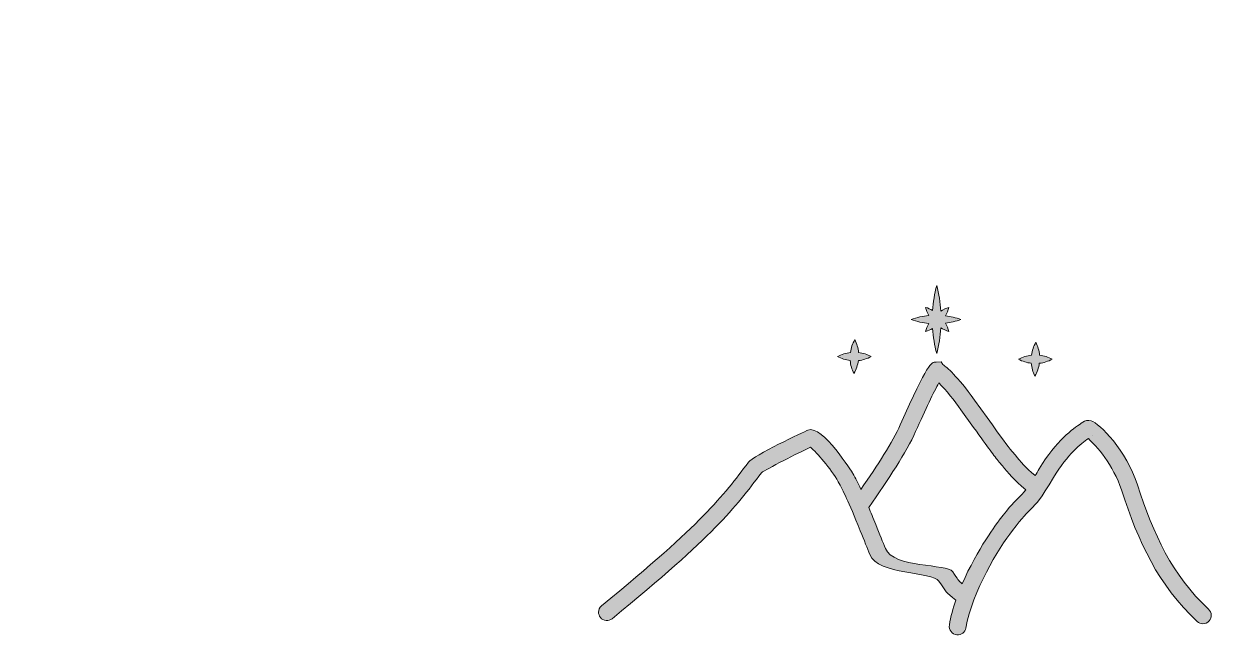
# Model space of a CAD drawing. Header units: millimetres. Extents: x 37 to 148, y -204 to -22.
# Drawn here: x 37.3 to 108.3, y -204.4 to -167.9 of the extents above; entities that cross this region are included whole.
import ezdxf

# ---------------------------------------------------------------- set-up
doc = ezdxf.new("R2010")
doc.units = ezdxf.units.MM
doc.header["$MEASUREMENT"] = 0
doc.layers.add('Layer 1', color=7, linetype='Continuous', lineweight=0)

msp = doc.modelspace()

# ---------------------------------------------------------------- hatches: boundary and pattern name
at = {"layer": 'Layer 1', "transparency": 33554687}
h = msp.add_hatch(color=250, dxfattribs=at)
h.dxf.hatch_style = 2
edge = h.paths.add_edge_path()
edge.add_spline(control_points=[(92.325, -185.819), (92.414, -185.974), (92.488, -186.143), (92.537, -186.32), (92.361, -186.267), (92.195, -186.189), (92.043, -186.094), (92.015, -186.609), (91.934, -187.124), (91.803, -187.628), (91.676, -187.134), (91.595, -186.634), (91.563, -186.129), (91.429, -186.207), (91.285, -186.274), (91.133, -186.32), (91.179, -186.147), (91.249, -185.984), (91.338, -185.833), (90.978, -185.797), (90.622, -185.72), (90.276, -185.596), (90.622, -185.476), (90.978, -185.399), (91.338, -185.364), (91.249, -185.208), (91.182, -185.046), (91.133, -184.873), (91.285, -184.919), (91.429, -184.986), (91.563, -185.067), (91.595, -184.563), (91.676, -184.058), (91.803, -183.568), (91.934, -184.069), (92.015, -184.587), (92.043, -185.103), (92.195, -185.004), (92.361, -184.926), (92.537, -184.873), (92.488, -185.05), (92.414, -185.219), (92.322, -185.378), (92.636, -185.416), (92.95, -185.491), (93.25, -185.596), (92.95, -185.706), (92.639, -185.78), (92.325, -185.819)], knot_values=[0, 0, 0, 0, 1, 1, 1, 2, 2, 2, 3, 3, 3, 4, 4, 4, 5, 5, 5, 6, 6, 6, 7, 7, 7, 8, 8, 8, 9, 9, 9, 10, 10, 10, 11, 11, 11, 12, 12, 12, 13, 13, 13, 14, 14, 14, 15, 15, 15, 16, 16, 16, 16], degree=3, periodic=0)
h = msp.add_hatch(color=250, dxfattribs=at)
h.dxf.hatch_style = 2
edge = h.paths.add_edge_path()
edge.add_spline(control_points=[(87.898, -187.808), (87.658, -187.939), (87.394, -188.02), (87.126, -188.048), (87.09, -188.316), (87.002, -188.577), (86.861, -188.817), (86.737, -188.574), (86.663, -188.313), (86.639, -188.045), (86.374, -188.016), (86.117, -187.935), (85.88, -187.808), (86.124, -187.678), (86.385, -187.597), (86.653, -187.568), (86.688, -187.3), (86.78, -187.039), (86.917, -186.799), (87.041, -187.043), (87.115, -187.307), (87.136, -187.572), (87.401, -187.597), (87.662, -187.678), (87.898, -187.808)], knot_values=[0, 0, 0, 0, 1, 1, 1, 2, 2, 2, 3, 3, 3, 4, 4, 4, 5, 5, 5, 6, 6, 6, 7, 7, 7, 8, 8, 8, 8], degree=3, periodic=0)
h = msp.add_hatch(color=250, dxfattribs=at)
h.dxf.hatch_style = 2
edge = h.paths.add_edge_path()
edge.add_spline(control_points=[(98.704, -187.967), (98.46, -188.098), (98.199, -188.182), (97.931, -188.21), (97.896, -188.479), (97.808, -188.74), (97.667, -188.976), (97.543, -188.733), (97.469, -188.472), (97.448, -188.207), (97.183, -188.179), (96.926, -188.098), (96.686, -187.967), (96.929, -187.837), (97.19, -187.755), (97.458, -187.724), (97.497, -187.456), (97.585, -187.198), (97.723, -186.958), (97.846, -187.202), (97.921, -187.463), (97.942, -187.727), (98.206, -187.759), (98.464, -187.837), (98.704, -187.967)], knot_values=[0, 0, 0, 0, 1, 1, 1, 2, 2, 2, 3, 3, 3, 4, 4, 4, 5, 5, 5, 6, 6, 6, 7, 7, 7, 8, 8, 8, 8], degree=3, periodic=0)
h = msp.add_hatch(color=250, dxfattribs=at)
h.dxf.hatch_style = 2
edge = h.paths.add_edge_path()
edge.add_spline(control_points=[(96.718, -196.208), (96.495, -196.427), (96.188, -196.723), (95.536, -197.577), (95.458, -197.675), (94.209, -199.326), (93.327, -201.373), (93.059, -201.154), (93.098, -201.14), (92.763, -200.649), (92.435, -200.163), (89.207, -200.448), (88.738, -199.267), (88.59, -198.886), (88.403, -198.42), (88.166, -197.838), (88.007, -197.443), (87.87, -197.108), (87.746, -196.815), (88.918, -195.128), (89.994, -193.523), (90.54, -192.292), (91.144, -190.941), (91.641, -189.921), (91.923, -189.382), (92.368, -189.812), (92.872, -190.461), (93.253, -190.99), (93.253, -190.99), (94.008, -192.042), (94.008, -192.042), (94.911, -193.298), (95.215, -193.724), (95.543, -194.112), (95.543, -194.112), (95.726, -194.335), (95.726, -194.335), (96.079, -194.762), (96.414, -195.167), (97.12, -195.756), (96.957, -195.975), (96.852, -196.081), (96.718, -196.208)], knot_values=[0, 0, 0, 0, 1, 1, 1, 2, 2, 2, 3, 3, 3, 4, 4, 4, 5, 5, 5, 6, 6, 6, 7, 7, 7, 8, 8, 8, 9, 9, 9, 10, 10, 10, 11, 11, 11, 12, 12, 12, 13, 13, 13, 14, 14, 14, 14], degree=3, periodic=0)
edge = h.paths.add_edge_path()
edge.add_spline(control_points=[(108.031, -202.886), (105.851, -200.84), (104.75, -198.427), (103.787, -195.464), (103.124, -193.414), (101.54, -191.805), (101.021, -191.643), (100.842, -191.587), (100.658, -191.618), (100.521, -191.724), (100.485, -191.749), (100.443, -191.781), (100.39, -191.816), (99.956, -192.116), (98.94, -192.814), (97.924, -194.504), (97.832, -194.656), (97.751, -194.793), (97.674, -194.917), (97.099, -194.426), (96.816, -194.084), (96.499, -193.7), (96.499, -193.7), (96.308, -193.47), (96.308, -193.47), (96.005, -193.111), (95.705, -192.694), (94.82, -191.456), (94.82, -191.456), (94.065, -190.408), (94.065, -190.408), (92.999, -188.93), (92.428, -188.472), (92.177, -188.292), (92.177, -188.292), (92.071, -188.119), (92.071, -188.119), (92.071, -188.119), (91.768, -188.136), (91.768, -188.136), (91.465, -188.154), (91.281, -188.165), (89.627, -191.886), (89.168, -192.92), (88.279, -194.278), (87.277, -195.735), (87.097, -195.34), (86.956, -195.072), (86.801, -194.793), (86.783, -194.762), (84.974, -191.862), (84.12, -192.2), (83.887, -192.292), (80.853, -193.731), (80.567, -194.112), (79.001, -196.197), (77.858, -197.714), (71.797, -202.681), (71.677, -202.78), (71.614, -202.925), (71.614, -203.069), (71.614, -203.179), (71.653, -203.292), (71.727, -203.383), (71.903, -203.599), (72.217, -203.63), (72.432, -203.454), (78.549, -198.441), (79.742, -196.871), (81.336, -194.751), (81.654, -194.518), (83.517, -193.562), (84.272, -193.223), (84.635, -193.541), (85.485, -194.49), (85.926, -195.28), (86.244, -195.848), (86.498, -196.381), (87.242, -198.212), (87.475, -198.794), (87.658, -199.256), (87.81, -199.633), (88.297, -200.865), (91.546, -200.635), (91.937, -201.21), (92.403, -201.898), (92.304, -201.845), (92.95, -202.346), (92.781, -202.833), (92.646, -203.334), (92.562, -203.831), (92.512, -204.121), (92.721, -204.389), (93.01, -204.417), (93.271, -204.442), (93.504, -204.265), (93.546, -204.011), (93.927, -201.803), (95.5, -199.27), (96.329, -198.183), (96.936, -197.39), (97.201, -197.132), (97.413, -196.928), (97.776, -196.578), (97.984, -196.349), (98.781, -195.019), (99.617, -193.626), (100.418, -193.015), (100.859, -192.708), (101.311, -193.1), (102.355, -194.292), (102.838, -195.774), (103.847, -198.889), (105.018, -201.436), (107.361, -203.627), (107.456, -203.715), (107.576, -203.757), (107.696, -203.757), (107.834, -203.757), (107.975, -203.697), (108.073, -203.585), (108.253, -203.38), (108.232, -203.073), (108.031, -202.886)], knot_values=[0, 0, 0, 0, 1, 1, 1, 2, 2, 2, 3, 3, 3, 4, 4, 4, 5, 5, 5, 6, 6, 6, 7, 7, 7, 8, 8, 8, 9, 9, 9, 10, 10, 10, 11, 11, 11, 12, 12, 12, 13, 13, 13, 14, 14, 14, 15, 15, 15, 16, 16, 16, 17, 17, 17, 18, 18, 18, 19, 19, 19, 20, 20, 20, 21, 21, 21, 22, 22, 22, 23, 23, 23, 24, 24, 24, 25, 25, 25, 26, 26, 26, 27, 27, 27, 28, 28, 28, 29, 29, 29, 30, 30, 30, 31, 31, 31, 32, 32, 32, 33, 33, 33, 34, 34, 34, 35, 35, 35, 36, 36, 36, 37, 37, 37, 38, 38, 38, 39, 39, 39, 40, 40, 40, 41, 41, 41, 41], degree=3, periodic=0)
h = msp.add_hatch(color=250, dxfattribs=at)
h.dxf.hatch_style = 2
edge = h.paths.add_edge_path()
edge.add_spline(control_points=[(101.129, -192.518), (101.128, -192.519), (101.127, -192.52), (101.127, -192.52), (101.127, -192.52), (101.128, -192.519), (101.129, -192.518)], knot_values=[0, 0, 0, 0, 1, 1, 1, 2, 2, 2, 2], degree=3, periodic=0)
edge = h.paths.add_edge_path()
edge.add_spline(control_points=[(81.317, -194.766), (81.317, -194.766), (81.317, -194.766), (81.317, -194.766), (81.317, -194.766), (81.317, -194.766), (81.317, -194.766)], knot_values=[0, 0, 0, 0, 1, 1, 1, 2, 2, 2, 2], degree=3, periodic=0)

# ---------------------------------------------------------------- linework, layer by layer
at = {"layer": 'Layer 1', "color": 250, "lineweight": 35}
for points in [[(37.301, -167.948)], [(50.914, -176.445)], [(45.158, -185.49)]]:
    msp.add_lwpolyline(points, dxfattribs=at)
at = {"layer": 'Layer 1'}
for points, knots in [([(92.325, -185.819), (92.414, -185.974), (92.488, -186.143), (92.537, -186.32), (92.361, -186.267), (92.195, -186.189), (92.043, -186.094), (92.015, -186.609), (91.934, -187.124), (91.803, -187.628), (91.676, -187.134), (91.595, -186.634), (91.563, -186.129), (91.429, -186.207), (91.285, -186.274), (91.133, -186.32), (91.179, -186.147), (91.249, -185.984), (91.338, -185.833), (90.978, -185.797), (90.622, -185.72), (90.276, -185.596), (90.622, -185.476), (90.978, -185.399), (91.338, -185.364), (91.249, -185.208), (91.182, -185.046), (91.133, -184.873), (91.285, -184.919), (91.429, -184.986), (91.563, -185.067), (91.595, -184.563), (91.676, -184.058), (91.803, -183.568), (91.934, -184.069), (92.015, -184.587), (92.043, -185.103), (92.195, -185.004), (92.361, -184.926), (92.537, -184.873), (92.488, -185.05), (92.414, -185.219), (92.322, -185.378), (92.636, -185.416), (92.95, -185.491), (93.25, -185.596), (92.95, -185.706), (92.639, -185.78), (92.325, -185.819)], [0, 0, 0, 0, 1, 1, 1, 2, 2, 2, 3, 3, 3, 4, 4, 4, 5, 5, 5, 6, 6, 6, 7, 7, 7, 8, 8, 8, 9, 9, 9, 10, 10, 10, 11, 11, 11, 12, 12, 12, 13, 13, 13, 14, 14, 14, 15, 15, 15, 16, 16, 16, 16]), ([(87.898, -187.808), (87.658, -187.939), (87.394, -188.02), (87.126, -188.048), (87.09, -188.316), (87.002, -188.577), (86.861, -188.817), (86.737, -188.574), (86.663, -188.313), (86.639, -188.045), (86.374, -188.016), (86.117, -187.935), (85.88, -187.808), (86.124, -187.678), (86.385, -187.597), (86.653, -187.568), (86.688, -187.3), (86.78, -187.039), (86.917, -186.799), (87.041, -187.043), (87.115, -187.307), (87.136, -187.572), (87.401, -187.597), (87.662, -187.678), (87.898, -187.808)], [0, 0, 0, 0, 1, 1, 1, 2, 2, 2, 3, 3, 3, 4, 4, 4, 5, 5, 5, 6, 6, 6, 7, 7, 7, 8, 8, 8, 8]), ([(98.704, -187.967), (98.46, -188.098), (98.199, -188.182), (97.931, -188.21), (97.896, -188.479), (97.808, -188.74), (97.667, -188.976), (97.543, -188.733), (97.469, -188.472), (97.448, -188.207), (97.183, -188.179), (96.926, -188.098), (96.686, -187.967), (96.929, -187.837), (97.19, -187.755), (97.458, -187.724), (97.497, -187.456), (97.585, -187.198), (97.723, -186.958), (97.846, -187.202), (97.921, -187.463), (97.942, -187.727), (98.206, -187.759), (98.464, -187.837), (98.704, -187.967)], [0, 0, 0, 0, 1, 1, 1, 2, 2, 2, 3, 3, 3, 4, 4, 4, 5, 5, 5, 6, 6, 6, 7, 7, 7, 8, 8, 8, 8]), ([(108.031, -202.886), (105.851, -200.84), (104.75, -198.427), (103.787, -195.464), (103.124, -193.414), (101.54, -191.805), (101.021, -191.643), (100.842, -191.587), (100.658, -191.618), (100.521, -191.724), (100.485, -191.749), (100.443, -191.781), (100.39, -191.816), (99.956, -192.116), (98.94, -192.814), (97.924, -194.504), (97.832, -194.656), (97.751, -194.793), (97.674, -194.917), (97.099, -194.426), (96.816, -194.084), (96.499, -193.7), (96.499, -193.7), (96.308, -193.47), (96.308, -193.47), (96.005, -193.111), (95.705, -192.694), (94.82, -191.456), (94.82, -191.456), (94.065, -190.408), (94.065, -190.408), (92.999, -188.93), (92.428, -188.472), (92.177, -188.292), (92.177, -188.292), (92.071, -188.119), (92.071, -188.119), (92.071, -188.119), (91.768, -188.136), (91.768, -188.136), (91.465, -188.154), (91.281, -188.165), (89.627, -191.886), (89.168, -192.92), (88.279, -194.278), (87.277, -195.735), (87.097, -195.34), (86.956, -195.072), (86.801, -194.793), (86.783, -194.762), (84.974, -191.862), (84.12, -192.2), (83.887, -192.292), (80.853, -193.731), (80.567, -194.112), (79.001, -196.197), (77.858, -197.714), (71.797, -202.681), (71.677, -202.78), (71.614, -202.925), (71.614, -203.069), (71.614, -203.179), (71.653, -203.292), (71.727, -203.383), (71.903, -203.599), (72.217, -203.63), (72.432, -203.454), (78.549, -198.441), (79.742, -196.871), (81.336, -194.751), (81.654, -194.518), (83.517, -193.562), (84.272, -193.223), (84.635, -193.541), (85.485, -194.49), (85.926, -195.28), (86.244, -195.848), (86.498, -196.381), (87.242, -198.212), (87.475, -198.794), (87.658, -199.256), (87.81, -199.633), (88.297, -200.865), (91.546, -200.635), (91.937, -201.21), (92.403, -201.898), (92.304, -201.845), (92.95, -202.346), (92.781, -202.833), (92.646, -203.334), (92.562, -203.831), (92.512, -204.121), (92.721, -204.389), (93.01, -204.417), (93.271, -204.442), (93.504, -204.265), (93.546, -204.011), (93.927, -201.803), (95.5, -199.27), (96.329, -198.183), (96.936, -197.39), (97.201, -197.132), (97.413, -196.928), (97.776, -196.578), (97.984, -196.349), (98.781, -195.019), (99.617, -193.626), (100.418, -193.015), (100.859, -192.708), (101.311, -193.1), (102.355, -194.292), (102.838, -195.774), (103.847, -198.889), (105.018, -201.436), (107.361, -203.627), (107.456, -203.715), (107.576, -203.757), (107.696, -203.757), (107.834, -203.757), (107.975, -203.697), (108.073, -203.585), (108.253, -203.38), (108.232, -203.073), (108.031, -202.886)], [0, 0, 0, 0, 1, 1, 1, 2, 2, 2, 3, 3, 3, 4, 4, 4, 5, 5, 5, 6, 6, 6, 7, 7, 7, 8, 8, 8, 9, 9, 9, 10, 10, 10, 11, 11, 11, 12, 12, 12, 13, 13, 13, 14, 14, 14, 15, 15, 15, 16, 16, 16, 17, 17, 17, 18, 18, 18, 19, 19, 19, 20, 20, 20, 21, 21, 21, 22, 22, 22, 23, 23, 23, 24, 24, 24, 25, 25, 25, 26, 26, 26, 27, 27, 27, 28, 28, 28, 29, 29, 29, 30, 30, 30, 31, 31, 31, 32, 32, 32, 33, 33, 33, 34, 34, 34, 35, 35, 35, 36, 36, 36, 37, 37, 37, 38, 38, 38, 39, 39, 39, 40, 40, 40, 41, 41, 41, 41]), ([(96.718, -196.208), (96.495, -196.427), (96.188, -196.723), (95.536, -197.577), (95.458, -197.675), (94.209, -199.326), (93.327, -201.373), (93.059, -201.154), (93.098, -201.14), (92.763, -200.649), (92.435, -200.163), (89.207, -200.448), (88.738, -199.267), (88.59, -198.886), (88.403, -198.42), (88.166, -197.838), (88.007, -197.443), (87.87, -197.108), (87.746, -196.815), (88.918, -195.128), (89.994, -193.523), (90.54, -192.292), (91.144, -190.941), (91.641, -189.921), (91.923, -189.382), (92.368, -189.812), (92.872, -190.461), (93.253, -190.99), (93.253, -190.99), (94.008, -192.042), (94.008, -192.042), (94.911, -193.298), (95.215, -193.724), (95.543, -194.112), (95.543, -194.112), (95.726, -194.335), (95.726, -194.335), (96.079, -194.762), (96.414, -195.167), (97.12, -195.756), (96.957, -195.975), (96.852, -196.081), (96.718, -196.208)], [0, 0, 0, 0, 1, 1, 1, 2, 2, 2, 3, 3, 3, 4, 4, 4, 5, 5, 5, 6, 6, 6, 7, 7, 7, 8, 8, 8, 9, 9, 9, 10, 10, 10, 11, 11, 11, 12, 12, 12, 13, 13, 13, 14, 14, 14, 14]), ([(101.129, -192.518), (101.128, -192.519), (101.127, -192.52), (101.127, -192.52), (101.127, -192.52), (101.128, -192.519), (101.129, -192.518)], [0, 0, 0, 0, 1, 1, 1, 2, 2, 2, 2]), ([(81.317, -194.766), (81.317, -194.766), (81.317, -194.766), (81.317, -194.766), (81.317, -194.766), (81.317, -194.766), (81.317, -194.766)], [0, 0, 0, 0, 1, 1, 1, 2, 2, 2, 2])]:
    msp.add_open_spline(points, degree=3, knots=knots, dxfattribs=at)

doc.saveas('drawing.dxf')
